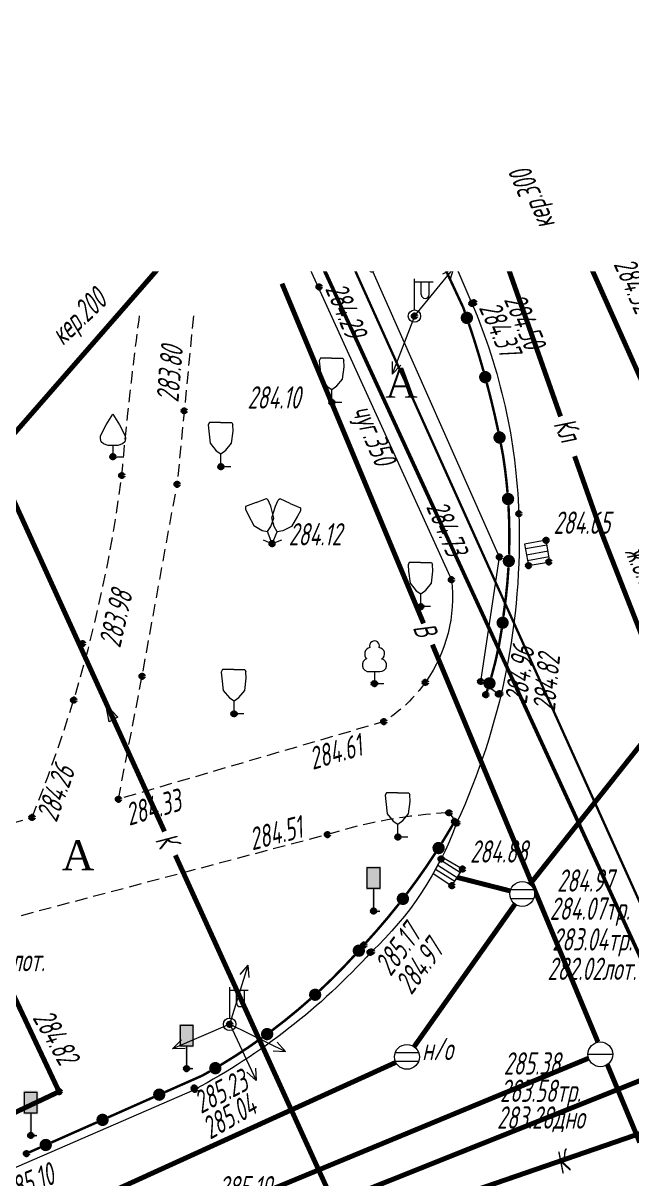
# Model space of a CAD drawing. Header units: metres. Extents: x 0 to 3282, y 0 to 1671.
# Drawn here: x 1849.52 to 1874.04, y 1559.32 to 1605.86 of the extents above; entities that cross this region are included whole.
import ezdxf
from ezdxf import colors
from ezdxf.entities.mleader import LeaderData, LeaderLine
from ezdxf.math import Vec2, Vec3

# ---------------------------------------------------------------- set-up
doc = ezdxf.new("R2010")
doc.units = ezdxf.units.M
doc.set_wipeout_variables(frame=1)
for name, pattern in [('COMMUN', [6, 5, -1]), ('DASHED', [0.75, 0.5, -0.25]), ('DASHEDX2', [1.5, 1, -0.5])]:
    doc.linetypes.add(name, pattern=pattern)
for name, color, linetype, lineweight, transparency in [('51361400', 7, 'Continuous', 18, 0.65), ('51361810', 7, 'Continuous', 18, 0.65), ('51472300', 7, 'Continuous', 18, 0.65), ('71133100', 7, 'Continuous', 18, 0.65), ('71133200', 7, 'Continuous', 18, 0.65), ('71133300', 7, 'Continuous', 18, 0.65), ('82211000', 7, 'Continuous', 18, 0.65), ('Commun', 7, 'Continuous', 18, 0.65), ('GEO_POINTS', 7, 'Continuous', 18, 0.65), ('Otm', 7, 'Continuous', 18, 0.65), ('Sit', 7, 'Continuous', 18, 0.65), ('Text', 7, 'Continuous', 18, 0.65), ('Text_com', 7, 'Continuous', 18, 0.65), ('Us_znak', 7, 'Continuous', 18, 0.65), ('Us_znak_fon', 7, 'Continuous', 18, 0.65)]:
    doc.layers.add(name, color=color, linetype=linetype, lineweight=lineweight, transparency=transparency)
doc.layers.add('НВ текст', color=213, linetype='Continuous', lineweight=13)
doc.styles.add('eskd', font='ESKD1.shx', dxfattribs={"width": 1.2, "oblique": 15})
doc.styles.get("Standard").update_dxf_attribs({"font": 'GOST_0.TTF', "oblique": 15})
doc.styles.add('style1', font='times.ttf', dxfattribs={"height": 1})
doc.linetypes.add('KABELww_500', pattern='A,0.0001,-0.4,[131,ltypeshp.shx,S=0.4,R=90,X=0.4,Y=-0.4],0.2,[131,ltypeshp.shx,S=0.2,R=90,X=0.4,Y=-0.2],3.6,[131,ltypeshp.shx,S=0.2,R=-90,X=-0.4,Y=0.2],0.2,[131,ltypeshp.shx,S=0.4,R=-90,X=-0.4,Y=0.4],-0.8,4,-0.4', length=9.6001)
doc.linetypes.add('ПОДЗ_ЛИНИИ_СВЯЗИ', pattern='A,4.8,-0.2,[133,ltypeshp.shx,S=0.2,R=0,X=-0.2,Y=0],-0.2,4.8,-2', length=12)

# ---------------------------------------------------------------- blocks, each defined once
blk = doc.blocks.new('71133200')
for p, q in [((-0.924145, 3.560442), (-1.024145, 3.360442)), ((-1.024145, 3.360442), (-0.977382, 2.864397)), ((-0.977382, 2.864397), (-0.861899, 1.88241)), ((-0.024145, 3.560442), (-0.924145, 3.560442)), ((-0.024145, 3.560442), (0.875855, 3.560442)), ((0.861899, 1.88241), (0.975974, 2.864397)), ((0.875855, 3.560442), (0.958164, 3.395824)), ((0.975974, 2.864397), (0.958164, 3.395824)), ((-0.861899, 1.88241), (-0.374616, 1.28565)), ((0.401375, 1.321765), (0.861899, 1.88241)), ((-0.374616, 1.28565), (0, 1.039723)), ((0, 1.039723), (0.401375, 1.321765)), ((0, 0), (0, 1.039723)), ((0.8, 0), (0, 0))]:
    blk.add_line(p, q)
at = {"style": 'eskd', "oblique": 14.99997778}
blk.add_attdef('Z', (1.873004, -0.239356), '', height=2, dxfattribs=at)
blk = doc.blocks.new('71133100')
for p, q in [((-0.39, 0.96), (0.43, 0.96)), ((0, 0.96), (0, 0)), ((0, 0), (0.75, 0))]:
    blk.add_line(p, q)
for centre, radius, start, end in [((-0.26, 2.38), 0.52, 101.09, 227.21), ((0.01, 3.04), 0.39, 339.52, 198.62), ((0.33, 2.4), 0.5, 301.87, 85.62), ((-0.439, 1.495), 0.538, 107.10582, 275.23057), ((0.46, 1.48), 0.52, 267.04, 76.7)]:
    blk.add_arc(centre, radius, start, end)
at = {"style": 'eskd', "oblique": 14.99998}
blk.add_attdef('Z', (1.702, -0.173), '', height=2, dxfattribs=at)
blk = doc.blocks.new('71133300')
for p, q in [((0, 0.91), (0, 0)), ((0, 0), (0.76, 0))]:
    blk.add_line(p, q)
blk.add_lwpolyline([(0, 0.91), (-0.385, 0.91), (-0.76, 1.03), (-0.95, 1.21), (-1.01, 1.47), (-0.99, 1.69), (-0.54, 2.57), (0, 3.42), (0.54, 2.57), (0.99, 1.69), (1.01, 1.47), (0.95, 1.21), (0.76, 1.03), (0.385, 0.91)], close=True)
at = {"style": 'eskd', "oblique": 15}
blk.add_attdef('Z', (1.77, -0.69), '', height=2, dxfattribs=at)
blk = doc.blocks.new('51472300')
for p, q in [((0, 0.5), (0, 3)), ((0, 2.75), (1.5, 2.75)), ((0.538, 1.74), (0.538, 2.75)), ((1.2, 1.74), (1.2, 2.75))]:
    blk.add_line(p, q)
at = {"color": 7}
for radius in [0.5, 0.05]:
    blk.add_circle((0, 0), radius, dxfattribs=at)
blk.add_arc((0.869, 1.752), 0.331, 182.15673, 357.84327)
at = {"oblique": 15}
blk.add_attdef('Z', (1.021, -1.366), '', height=2, dxfattribs=at)
blk = doc.blocks.new('*U63')
at = {"layer": '82211000', "linetype": 'Continuous', "ltscale": 0.5}
for points in [[(5192277.708, 4969201.079, 1), (5192277.919, 4969200.626, 1)], [(5192278.75, 4969198.807, 1), (5192278.913, 4969198.334, 1)], [(5192279.504, 4969196.424, 1), (5192279.636, 4969195.941, 1)], [(5192280.099, 4969193.996, 1), (5192280.198, 4969193.506, 1)], [(5192280.471, 4969191.526, 1), (5192280.507, 4969191.027, 1)], [(5192280.533, 4969189.028, 1), (5192280.509, 4969188.528, 1)], [(5192280.304, 4969186.54, 1), (5192280.239, 4969186.044, 1)], [(5192279.815, 4969184.09, 1), (5192279.669, 4969183.612, 1)]]:
    blk.add_hatch(color=256, dxfattribs=at).paths.add_polyline_path(points, flags=0)
at = {"layer": '82211000', "linetype": 'Continuous', "ltscale": 0.5, "flags": 128}
blk.add_lwpolyline([(5192277.285, 4969201.985, 0.1, 0.1, 0), (5192277.708, 4969201.079, 0, 0, 0)], format="xyseb", dxfattribs=at)
at = {"layer": '82211000', "linetype": 'Continuous', "ltscale": 0.5}
for points in [[(5192277.919, 4969200.626, 0.1, 0.1, 0), (5192278.688, 4969198.979, 0.1, 0.1, -0.00121), (5192278.749, 4969198.807, 0, 0, 0)], [(5192280.198, 4969193.506, 0.1, 0.1, -0.00351), (5192280.296, 4969192.984, 0.1, 0.1, -0.017337), (5192280.47, 4969191.526, 0, 0, 0)], [(5192280.508, 4969188.528, 0.1, 0.1, -0.022448), (5192280.313, 4969186.638, 0.1, 0.1, -0.00164), (5192280.302, 4969186.54, 0, 0, 0)]]:
    blk.add_lwpolyline(points, format="xyseb", dxfattribs=at)
at = {"layer": '82211000', "linetype": 'Continuous', "ltscale": 0.5, "const_width": 0.1}
for points in [[(5192278.912, 4969198.334, -0.013212), (5192279.503, 4969196.424, -0.013212)], [(5192279.635, 4969195.941, -0.013212), (5192280.098, 4969193.996, -0.013212)], [(5192280.506, 4969191.027, -0.023611), (5192280.531, 4969189.028, -0.023611)], [(5192280.237, 4969186.044, -0.033313), (5192279.813, 4969184.091, -0.033313)]]:
    blk.add_lwpolyline(points, format="xyb", dxfattribs=at)
at = {"layer": '82211000', "ltscale": 0.5, "const_width": 0.1}
blk.add_lwpolyline([(5192279.667, 4969183.613, -0.003812), (5192279.594, 4969183.396, -0.003812)], format="xyb", dxfattribs=at)
blk = doc.blocks.new('*U64')
at = {"layer": '82211000', "linetype": 'Continuous', "ltscale": 0.5}
for points in [[(5192277.826, 4969177.431, 1), (5192277.558, 4969177.009, 1)], [(5192276.408, 4969175.373, 1), (5192276.102, 4969174.977, 1)], [(5192274.645, 4969173.274, 1), (5192274.312, 4969172.901, 1)], [(5192272.905, 4969171.48, 1), (5192272.536, 4969171.143, 1)], [(5192270.989, 4969169.876, 1), (5192270.586, 4969169.58, 1)], [(5192268.916, 4969168.481, 1), (5192268.484, 4969168.228, 1)], [(5192266.67, 4969167.389, 1), (5192266.213, 4969167.186, 1)], [(5192264.385, 4969166.375, 1), (5192263.928, 4969166.173, 1)], [(5192262.099, 4969165.362, 1), (5192261.642, 4969165.16, 1)]]:
    blk.add_hatch(color=256, dxfattribs=at).paths.add_polyline_path(points, flags=0)
at = {"layer": '82211000', "linetype": 'Continuous', "ltscale": 0.5, "flags": 128}
blk.add_lwpolyline([(5192278.338, 4969178.29, 0.1, 0.1, -0.00914), (5192277.825, 4969177.432, 0, 0, 0)], format="xyseb", dxfattribs=at)
at = {"layer": '82211000', "linetype": 'Continuous', "ltscale": 0.5, "const_width": 0.1}
for points in [[(5192277.557, 4969177.01, -0.018281), (5192276.407, 4969175.374, -0.018281)], [(5192274.311, 4969172.901, -0.020827), (5192272.905, 4969171.481, -0.020827)], [(5192272.535, 4969171.144, -0.020827), (5192270.988, 4969169.877, -0.020827)], [(5192270.585, 4969169.581, -0.020827), (5192268.915, 4969168.482, -0.020827)]]:
    blk.add_lwpolyline(points, format="xyb", dxfattribs=at)
at = {"layer": '82211000', "linetype": 'Continuous', "ltscale": 0.5}
for points in [[(5192276.101, 4969174.978, 0.1, 0.1, -0.02004), (5192274.677, 4969173.312, 0.1, 0.1, -0.000521), (5192274.644, 4969173.275, 0, 0, 0)], [(5192268.483, 4969168.229, 0.1, 0.1, -0.003722), (5192268.172, 4969168.054, 0.1, 0.1, 0), (5192266.67, 4969167.389, 0, 0, 0)]]:
    blk.add_lwpolyline(points, format="xyseb", dxfattribs=at)
at = {"layer": '82211000', "linetype": 'Continuous', "ltscale": 0.5, "const_width": 0.1}
for points in [[(5192266.213, 4969167.186), (5192264.385, 4969166.375)], [(5192263.928, 4969166.173), (5192262.099, 4969165.362)]]:
    blk.add_lwpolyline(points, dxfattribs=at)
at = {"layer": '82211000', "ltscale": 0.5, "const_width": 0.1}
blk.add_lwpolyline([(5192261.642, 4969165.16), (5192261.094, 4969164.917)], dxfattribs=at)
blk = doc.blocks.new('NAPR')
at = {"layer": 'Us_znak', "color": 0, "linetype": 'Continuous', "lineweight": -2}
for p in [(-0.191, 2.038), (0.189, 2.037)]:
    blk.add_line(p, (0, 2.5), dxfattribs=at)
blk.add_lwpolyline([(0, 0), (0, 2.5)], dxfattribs=at)
blk = doc.blocks.new('ZNAK')
at = {"layer": 'Us_znak_fon', "true_color": 0xffffff}
blk.add_hatch(color=7, dxfattribs=at).paths.add_polyline_path([(0.3, 1.8), (-0.3, 1.8), (-0.3, 0.85), (-0.05, 0.85), (-0.05, -0.05), (0.25, -0.05), (0.25, 0.05), (0.05, 0.05), (0.05, 0.85), (0.3, 0.85)])
at = {"layer": 'Us_znak', "color": 0, "linetype": 'Continuous', "lineweight": -2, "ltscale": 10}
blk.add_lwpolyline([(-0.25, 1.75), (0.25, 1.75), (0.25, 0.9), (-0.25, 0.9)], close=True, dxfattribs=at)
at = {"layer": 'Us_znak', "linetype": 'DASHEDX2', "ltscale": 10}
blk.add_lwpolyline([(0, 0.9), (0, 0), (0.25, 0)], dxfattribs=at)
blk = doc.blocks.new('A$C52264BE2')
at = {"layer": 'Sit'}
h = blk.add_hatch(color=32, dxfattribs=at)
h.dxf.hatch_style = 1
h.paths.add_polyline_path([(0, 0.374), (0.714, 0.443), (0.15, 0)])
at = {"layer": 'Sit', "color": 32, "elevation": 285.308}
blk.add_lwpolyline([(0, 0.374), (0.714, 0.443), (0.15, 0), (0, 0.374)], dxfattribs=at)
blk = doc.blocks.new('51361810a')
at = {"style": 'eskd', "oblique": 15}
for tag, p in [('Z', (1.722, 1.4)), ('Z1', (1.722, -1)), ('Z2', (1.722, -3.4))]:
    blk.add_attdef(tag, p, '', height=2, dxfattribs=at)
at = {"color": 7}
blk.add_wipeout([(-0.098, 1), (-0.292, 0.962), (-0.474, 0.886), (-0.637, 0.777), (-0.777, 0.637), (-0.886, 0.474), (-0.962, 0.292), (-1, 0.098), (-1, -0.098), (-0.962, -0.292), (-0.886, -0.474), (-0.777, -0.637), (-0.637, -0.777), (-0.474, -0.886), (-0.292, -0.962), (-0.098, -1), (0.098, -1), (0.292, -0.962), (0.474, -0.886), (0.637, -0.777), (0.777, -0.637), (0.886, -0.474), (0.962, -0.292), (1, -0.098), (1, 0.098), (0.962, 0.292), (0.886, 0.474), (0.777, 0.637), (0.637, 0.777), (0.474, 0.886), (0.292, 0.962), (0.098, 1)], dxfattribs=at)
for p, q in [((0.944, 0.33), (-0.944, 0.33)), ((-0.937, -0.35), (0.937, -0.35))]:
    blk.add_line(p, q)
blk.add_circle((0, 0), 1)
blk = doc.blocks.new('51361400a')
at = {"style": 'eskd', "oblique": 15}
for tag, p in [('Z', (1.722, 1.4)), ('Z1', (1.722, -1)), ('Z2', (1.722, -3.4))]:
    blk.add_attdef(tag, p, '', height=2, dxfattribs=at)
at = {"color": 7}
blk.add_wipeout([(-0.098, 1), (-0.292, 0.962), (-0.474, 0.886), (-0.637, 0.777), (-0.777, 0.637), (-0.886, 0.474), (-0.962, 0.292), (-1, 0.098), (-1, -0.098), (-0.962, -0.292), (-0.886, -0.474), (-0.777, -0.637), (-0.637, -0.777), (-0.474, -0.886), (-0.292, -0.962), (-0.098, -1), (0.098, -1), (0.292, -0.962), (0.474, -0.886), (0.637, -0.777), (0.777, -0.637), (0.886, -0.474), (0.962, -0.292), (1, -0.098), (1, 0.098), (0.962, 0.292), (0.886, 0.474), (0.777, 0.637), (0.637, 0.777), (0.474, 0.886), (0.292, 0.962), (0.098, 1)], dxfattribs=at)
blk.add_line((-1, 0), (1, 0))
blk.add_circle((0, 0), 1)

msp = doc.modelspace()

# ---------------------------------------------------------------- linework, layer by layer
at = {"color": 192, "linetype": 'ПОДЗ_ЛИНИИ_СВЯЗИ', "lineweight": 60, "ltscale": 0.4, "const_width": 0.15, "elevation": 285.573, "flags": 128}
msp.add_lwpolyline([(1860.304, 1598.839), (1878.747, 1558.745)], dxfattribs=at)
at = {"layer": 'Commun', "color": 32, "linetype": 'COMMUN', "ltscale": 0.7, "const_width": 0.2, "flags": 128}
for points, elevation in [([(1885.804, 1565.606), (1881.508, 1575.617), (1868.853, 1603.939)], 285.308), ([(1848.701, 1588.806), (1857.399, 1598.771)], 283.662), ([(1848.458, 1588.14), (1855.213, 1573.308)], 283.662), ([(1855.649, 1572.351), (1862.392, 1557.547)], 283.662), ([(1863.072, 1557.256), (1885.524, 1564.991)], 285.308)]:
    msp.add_lwpolyline(points, dxfattribs=dict(at, elevation=elevation))
at = {"layer": 'Commun', "color": 1, "linetype": 'KABELww_500', "lineweight": 30, "flags": 128}
msp.add_lwpolyline([(1902.3, 1508.453), (1861.765, 1598.39)], dxfattribs=at)
at = {"layer": 'Commun', "color": 106, "linetype": 'COMMUN', "ltscale": 0.7, "const_width": 0.2, "flags": 128}
for points, elevation in [([(1865.646, 1581.687), (1859.944, 1595.371)], 285.381), ([(1872.667, 1564.834), (1866.001, 1580.835)], 285.381), ([(1838.736, 1550.294), (1872.29, 1564.176)], 285.881), ([(1874.354, 1560.784), (1873.048, 1563.92)], 285.381)]:
    msp.add_lwpolyline(points, dxfattribs=dict(at, elevation=elevation))
at = {"layer": 'Commun', "color": 4, "linetype": 'COMMUN', "ltscale": 0.7, "const_width": 0.2, "elevation": 287.906, "flags": 128}
msp.add_lwpolyline([(1881.85, 1566.264), (1844.615, 1551.399)], dxfattribs=at)
at = {"layer": 'GEO_POINTS', "lineweight": 60}
for centre in [(1866.29, 1597.831, 284.274), (1865.844, 1597.407, 284.278), (1866.225, 1597.766, 284.412), (1863.56, 1595.958, 284.334), (1861.44, 1595.238, 284.293), (1867.59, 1594.576, 284.505), (1867.673, 1594.598, 284.366), (1865.278, 1594.064, 284.293), (1861.956, 1590.588, 284.103), (1856.006, 1590.248, 283.799), (1853.135, 1588.401, 283.848), (1853.491, 1587.644, 283.883), (1857.485, 1587.999, 283.928), (1855.721, 1587.292, 283.938), (1869.483, 1586.101, 284.604), (1859.546, 1584.898, 284.119), (1870.581, 1585.034, 284.652), (1868.7, 1584.361, 284.764), (1869.874, 1584.016, 284.677), (1870.694, 1584.166, 284.687), (1866.77, 1583.444, 284.726), (1865.532, 1582.363, 284.544), (1851.906, 1580.875, 283.983), (1854.311, 1579.561, 284.015), (1863.665, 1579.266, 284.442), (1865.716, 1579.311, 284.728), (1867.946, 1579.348, 284.866), (1868.153, 1578.818, 284.861), (1868.661, 1578.84, 284.961), (1868.71, 1578.857, 284.818), (1851.554, 1578.599, 284.023), (1858.012, 1578.046, 284.178), (1864.042, 1577.733, 284.61), (1853.356, 1574.608, 284.326), (1866.672, 1574.059, 284.883), (1849.877, 1573.872, 284.258), (1866.897, 1573.712, 285.068), (1866.978, 1573.652, 284.869), (1861.773, 1573.183, 284.513), (1864.613, 1573.084, 284.891), (1866.351, 1572.202, 284.86), (1867.218, 1571.793, 284.876), (1866.786, 1571.124, 284.869), (1869.619, 1570.791, 284.965), (1863.631, 1570.106, 285.028), (1863.236, 1568.734, 285.027), (1863.495, 1568.443, 284.967), (1863.542, 1568.459, 285.166), (1857.838, 1565.54, 284.891), (1856.1, 1563.76, 285.289), (1856.409, 1562.978, 285.232), (1856.431, 1562.919, 285.036), (1850.966, 1562.832, 284.817), (1849.827, 1561.067, 284.926), (1849.653, 1560.339, 285.104)]:
    msp.add_circle(centre, 0.06, dxfattribs=at)
at = {"layer": 'Sit', "flags": 128}
for points, elevation in [([(1866.225, 1597.766), (1865.467, 1599.556)], 284.412), ([(1868.661, 1578.84), (1867.946, 1579.348), (1868.7, 1584.361), (1863.56, 1595.958), (1862.457, 1598.502)], 284.961), ([(1860.79, 1596.578), (1866.77, 1583.444)], 284.293), ([(1869.75, 1584.7), (1870.613, 1584.857)], 284.677), ([(1869.796, 1584.447), (1870.659, 1584.604)], 284.677), ([(1869.837, 1584.223), (1870.7, 1584.38)], 284.677), ([(1866.672, 1574.059), (1866.978, 1573.652)], 284.883), ([(1866.129, 1571.79), (1866.904, 1571.306)], 284.412), ([(1866.216, 1571.952), (1867.002, 1571.459)], 284.869), ([(1866.326, 1572.16), (1867.13, 1571.656)], 284.869), ([(1759.231, 1521.366), (1770.496, 1526.075), (1785.335, 1532.427), (1801.839, 1539.512), (1821.004, 1547.845), (1832.034, 1552.493), (1848.327, 1559.397), (1856.431, 1562.919)], 285.93)]:
    msp.add_lwpolyline(points, dxfattribs=dict(at, elevation=elevation))
at = {"layer": 'Sit', "linetype": 'COMMUN', "ltscale": 0.7, "const_width": 0.2, "elevation": 284.965, "flags": 128}
for points in [[(1871.165, 1590.021), (1868.026, 1598.914)], [(1875.389, 1578.763), (1872.855, 1585.232), (1871.729, 1588.422)], [(1869.931, 1571.184), (1875.26, 1577.904)], [(1869.134, 1570.915), (1867.002, 1571.459)], [(1869.33, 1570.383), (1865.897, 1565.537), (1865.265, 1564.641)], [(1864.524, 1564.008), (1849.78, 1557.299)]]:
    msp.add_lwpolyline(points, dxfattribs=at)
at = {"layer": 'Sit', "flags": 128}
for points, elevation in [([(1866.225, 1597.766), (1867.59, 1594.576, -0.092611), (1869.483, 1586.101, -0.11735), (1866.978, 1573.652, -0.118375), (1863.542, 1568.459, -0.086254), (1856.431, 1562.919, 2.557768)], 284.412), ([(1866.77, 1583.444, -0.185201), (1865.735, 1579.339, -0.185201)], 284.293)]:
    msp.add_lwpolyline(points, format="xyb", dxfattribs=dict(at, elevation=elevation))
at = {"layer": 'Sit', "linetype": 'DASHED', "flags": 128}
for points, elevation in [([(1849.877, 1573.872, 0.065164), (1853.491, 1587.644, -0.01143), (1854.244, 1594.324, -0.455614)], 283.845), ([(1865.735, 1579.339, -0.099677), (1864.042, 1577.733), (1853.356, 1574.608)], 284.293), ([(1866.672, 1574.059, 0.063284), (1861.773, 1573.183), (1845.43, 1568.856)], 284.883)]:
    msp.add_lwpolyline(points, format="xyb", dxfattribs=dict(at, elevation=elevation))
for points, elevation in [([(1856.375, 1594.068), (1855.721, 1587.292)], 283.799), ([(1853.356, 1574.608), (1853.356, 1574.608), (1854.311, 1579.561), (1855.721, 1587.292)], 284.293), ([(1839.19, 1583.181), (1844.002, 1572.169), (1849.877, 1573.872)], 283.845)]:
    msp.add_lwpolyline(points, dxfattribs=dict(at, elevation=elevation))
at = {"layer": 'Sit', "flags": 128}
for points, elevation in [([(1869.874, 1584.016), (1870.738, 1584.174), (1870.581, 1585.034), (1869.718, 1584.877)], 284.677), ([(1866.786, 1571.124), (1867.218, 1571.793), (1866.387, 1572.274), (1866.033, 1571.61)], 284.869)]:
    msp.add_lwpolyline(points, close=True, dxfattribs=dict(at, elevation=elevation))
at = {"layer": 'Sit', "const_width": 0.2, "elevation": 284.817, "flags": 128}
msp.add_lwpolyline([(1850.966, 1562.832), (1848.706, 1561.761), (1846.527, 1566.386), (1848.787, 1567.457)], close=True, dxfattribs=at)

# ---------------------------------------------------------------- block references
at = {"layer": '51472300', "color": 7, "xscale": 0.5, "yscale": 0.5, "zscale": 0.5}
for p in [(1865.278, 1594.064, 284.293), (1857.838, 1565.543, 284.891)]:
    msp.add_blockref('51472300', p, dxfattribs=at)
at = {"layer": '71133100', "color": 7, "xscale": 0.5, "yscale": 0.5, "zscale": 0.5}
msp.add_blockref('71133100', (1863.665, 1579.266, 284.442), dxfattribs=at)
at = {"layer": '71133200', "color": 7, "xscale": 0.5, "yscale": 0.5, "zscale": 0.5}
for p in [(1861.956, 1590.588, 284.103), (1857.485, 1587.999, 283.928), (1865.532, 1582.363, 284.544), (1858.012, 1578.046, 284.178), (1864.613, 1573.084, 284.891)]:
    msp.add_blockref('71133200', p, dxfattribs=at)
at = {"layer": '71133200', "color": 7, "yscale": 0.5, "zscale": 0.5}
for xscale, rotation in [(0.5, 20.87961880030376), (-0.4999999999999999, 336.1406891415456)]:
    msp.add_blockref('71133200', (1859.546, 1584.898, 284.119), dxfattribs=dict(at, xscale=xscale, rotation=rotation))
at = {"layer": '71133300', "color": 7, "xscale": 0.5, "yscale": 0.5, "zscale": 0.5}
msp.add_blockref('71133300', (1853.135, 1588.401, 283.848), dxfattribs=at)
at = {"layer": '82211000', "color": 7}
for name in ['*U63', '*U64']:
    msp.add_blockref(name, (-5190411.441, -4967604.578), dxfattribs=at)
at = {"layer": 'Sit', "color": 7, "linetype": 'Continuous', "xscale": -1}
for p, rotation in [((1865.278, 1594.064, 284.293), 320.6520785170736), ((1857.838, 1565.543, 284.891), 205.1190370373978)]:
    msp.add_blockref('NAPR', p, dxfattribs=dict(at, rotation=rotation))
at = {"layer": 'Sit', "color": 7, "linetype": 'Continuous'}
for p, rotation in [((1865.278, 1594.064, 284.293), 159.1135311387707), ((1857.838, 1565.543, 284.891), 342.7562816461629), ((1857.838, 1565.543, 284.891), 113.2358015531616), ((1857.838, 1565.543, 284.891), 243.9531114481993)]:
    msp.add_blockref('NAPR', p, dxfattribs=dict(at, rotation=rotation))
at = {"layer": 'Sit', "color": 7, "rotation": 95.59970702842959}
msp.add_blockref('A$C52264BE2', (1853.354, 1577.76, -1.647), dxfattribs=at)
at = {"layer": 'Sit', "color": 7, "linetype": 'Continuous'}
for p in [(1863.631, 1570.106, 285.028), (1856.1, 1563.76, 285.289), (1849.827, 1561.067, 284.926)]:
    msp.add_blockref('ZNAK', p, dxfattribs=at)

# ---------------------------------------------------------------- texts
at = {"layer": 'Otm', "oblique": 13, "width": 0.8}
for s, rotation, p in [('284.52', 293.756, (1873.287, 1596.158, 284.521)), ('284.29', 292.9393, (1861.669, 1595.168, 284.293)), ('284.50', 292.6336, (1868.873, 1594.73, 284.505)), ('284.37', 293.8868, (1867.859, 1594.404, 284.412)), ('283.80', 85.0472, (1855.773, 1590.569, 283.799)), ('284.73', 292.8775, (1865.735, 1586.39, 284.726)), ('283.98', 76.9059, (1853.425, 1580.667, 283.983)), ('284.96', 81.9145, (1869.797, 1578.423, 284.961)), ('284.82', 84.5563, (1870.933, 1578.118, 284.818)), ('284.61', 16.2322, (1861.178, 1575.784, 284.61)), ('284.26', 70.2333, (1850.863, 1573.64, 284.258)), ('284.33', 16.2988, (1853.788, 1573.534, 284.326)), ('284.51', 14.4061, (1858.747, 1572.541, 284.513)), ('285.17', 52.7901, (1864.318, 1567.438, 285.166)), ('284.97', 53.4062, (1865.154, 1566.692, 284.967)), ('284.82', 299.6534, (1849.88, 1565.804, 284.817)), ('285.23', 27.1521, (1856.68, 1561.925, 285.232)), ('285.04', 29.8204, (1857.05, 1560.885, 285.036)), ('285.10', 22.3608, (1848.907, 1558.345, 285.103))]:
    msp.add_text(s, height=0.9, rotation=rotation, dxfattribs=at).set_placement(p)
for s, p in [('284.10', (1858.555, 1590.338, 284.103)), ('284.65', (1870.881, 1585.294, 284.652)), ('284.12', (1860.21, 1584.827, 284.119)), ('284.88', (1867.518, 1572.053, 284.876)), ('284.97', (1871.025, 1570.883, 284.965)), ('284.97', (1871.025, 1570.883, 284.965)), ('284.07тр.', (1870.726, 1569.75, 285.381)), ('283.04тр.', (1870.824, 1568.513, 285.381)), ('281.36лот.', (1846.884, 1567.676, 284.357)), ('282.02лот.', (1870.636, 1567.329, 284.965))]:
    msp.add_text(s, height=0.9, dxfattribs=at).set_placement(p)
at = {"layer": 'Text', "style": 'style1'}
for p in [(1864.101, 1590.773), (1851.077, 1571.75)]:
    msp.add_text('А', height=1.2, dxfattribs=at).set_placement(p)
at = {"layer": 'Text_com', "oblique": 13, "width": 0.8}
for s, rotation, p in [('кер.300', 113.8563, (1870.958, 1597.751, 568.007)), ('кер.200', 43.6187, (1851.118, 1592.841, 1138.624)), ('чуг.350', 293.1455, (1862.737, 1590.261, 853.315)), ('Кл', 294.5673, (1870.855, 1589.716, 282.899)), ('ж.б.1000', 293.6968, (1873.735, 1584.57, 1139.197)), ('В', 290.4382, (1865.204, 1581.521, 282.899)), ('К', 297.716, (1854.812, 1572.969)), ('К', 24.3112, (1871.182, 1559.484, -286.018))]:
    msp.add_text(s, height=0.9, rotation=rotation, dxfattribs=at).set_placement(p)
for s, p in [('н/о', (1865.589, 1564.097, 285.381)), ('285.38', (1868.872, 1563.517, 285.381)), ('283.58тр.', (1868.727, 1562.417, 285.381)), ('283.28дно', (1868.602, 1561.338, 285.381)), ('285.19', (1857.382, 1558.533, -0.114))]:
    msp.add_text(s, height=0.9, dxfattribs=at).set_placement(p)

# ---------------------------------------------------------------- next in the draw order: block references
at = {"layer": '51361400', "color": 7, "xscale": 0.5, "yscale": 0.5, "zscale": 0.5}
msp.add_blockref('51361400a', (1872.766, 1564.334, 285.381), dxfattribs=at)
at = {"layer": '51361810', "color": 7, "xscale": 0.5, "yscale": 0.5, "zscale": 0.5}
for p in [(1869.619, 1570.791, 284.965), (1864.976, 1564.232, 284.965)]:
    msp.add_blockref('51361810a', p, dxfattribs=at)

# ---------------------------------------------------------------- next in the draw order: leaders
at = {"layer": 'НВ текст', "color": 1, "ltscale": 100}
ml = msp.add_multileader_mtext('Standard', dxfattribs=at)
ml.set_content('Окончание трассы К2', color=1)
ml.set_leader_properties()
ml.build(insert=Vec2(0, 0))
ml.multileader.update_dxf_attribs({"has_dogleg": 0, "text_left_attachment_type": 6, "text_right_attachment_type": 6, "dogleg_length": 1, "arrow_head_size": 10, "scale": 5})
ctx = ml.context
ctx.base_point, ctx.scale, ctx.char_height, ctx.arrow_head_size, ctx.landing_gap_size, ctx.plane_origin = Vec3(1901.023, 1597.362), 5, 5, 10, 5, Vec3(10190.397, -5341.914)
ctx.left_attachment, ctx.right_attachment, ctx.text_align_type = 6, 6, 1
notes = []
notes.append((ctx, [(1, (1, 1, 0), (1896.023, 1597.362), (1, 0), 5, [(1, [(1875.231, 1579.227)], 0, [])])]))
ctx.mtext.insert, ctx.mtext.width, ctx.mtext.defined_height, ctx.mtext.alignment, ctx.mtext.flow_direction = Vec3(1929.728, 1603.362), 49.01295, 11.329, 2, 5
ctx.mtext.has_bg_fill, ctx.mtext.bg_color, ctx.mtext.bg_scale_factor, ctx.mtext.bg_transparency, ctx.mtext.use_window_bg_color = 1, -1027028792, 1.5, 0, 1
for ctx, leaders in notes:
    for number, flags, end, landing, length, lines in leaders:
        leader = LeaderData()
        leader.index, (leader.has_last_leader_line, leader.has_dogleg_vector, leader.attachment_direction) = number, flags
        leader.last_leader_point, leader.dogleg_vector, leader.dogleg_length = Vec3(end), Vec3(landing), length
        for number, points, colour, breaks in lines:
            line = LeaderLine()
            line.index, line.vertices, line.color, line.breaks = number, Vec3.list(points), colors.encode_raw_color(colour), breaks
            leader.lines.append(line)
        ctx.leaders.append(leader)

doc.saveas('drawing.dxf')
